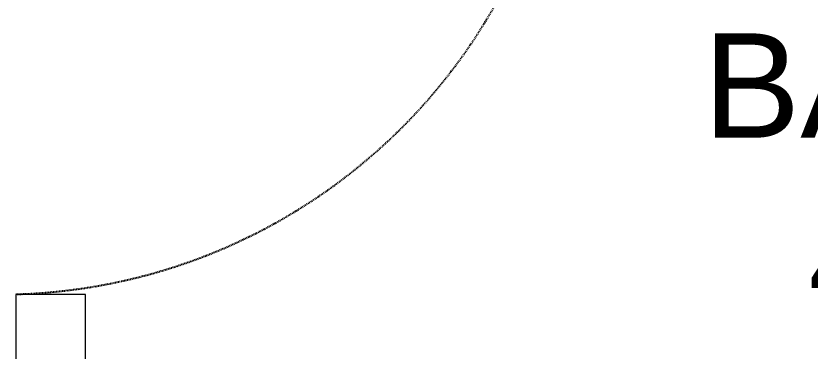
# Model space of a CAD drawing. Header units: millimetres. Extents: x 699029 to 727993, y 4486031 to 4516039.
# Drawn here: x 725824.7 to 725938.8, y 4490975.7 to 4491023.9 of the extents above; entities that cross this region are included whole.
import ezdxf

# ---------------------------------------------------------------- set-up
doc = ezdxf.new("R2010")
doc.units = ezdxf.units.MM
doc.linetypes.add('HIDDEN2', pattern=[0.1875, 0.125, -0.0625])
doc.layers.add('DBM_w_sld', color=111, linetype='Continuous', lineweight=20)
doc.styles.get("Standard").update_dxf_attribs({"font": 'arial.ttf'})

# ---------------------------------------------------------------- blocks, each defined once
blk = doc.blocks.new('eeere')
at = {"color": 8, "linetype": 'HIDDEN2'}
blk.add_lwpolyline([(11494.09, 494), (11414.82, 494), (11414.82, 498.7), (11494.09, 498.7)], close=True, dxfattribs=at)
blk.add_arc((11412.37, 494.63), 81.83, 2.8543, 88.2863, dxfattribs=at)

msp = doc.modelspace()

# ---------------------------------------------------------------- linework, layer by layer
at = {"layer": 'DBM_w_sld'}
msp.add_lwpolyline([(725834.69, 4490919.44), (725834.69, 4490983.81), (725824.69, 4490983.81), (725824.69, 4490899.44)], dxfattribs=at)

# ---------------------------------------------------------------- block references
at = {"color": 5, "lineweight": 53, "xscale": -1, "rotation": 180}
msp.add_blockref('eeere', (714409.87, 4491560.23), dxfattribs=at)

# ---------------------------------------------------------------- texts
at = {"color": 5, "lineweight": 53, "insert": (725996.8, 4491021.36), "char_height": 15, "attachment_point": 3}
msp.add_mtext_dynamic_manual_height_columns('{\\C7;BANYO \\P4.9M2}', width=2900.1629, gutter_width=75, heights=[-40.58], dxfattribs=at)

doc.saveas('drawing.dxf')
